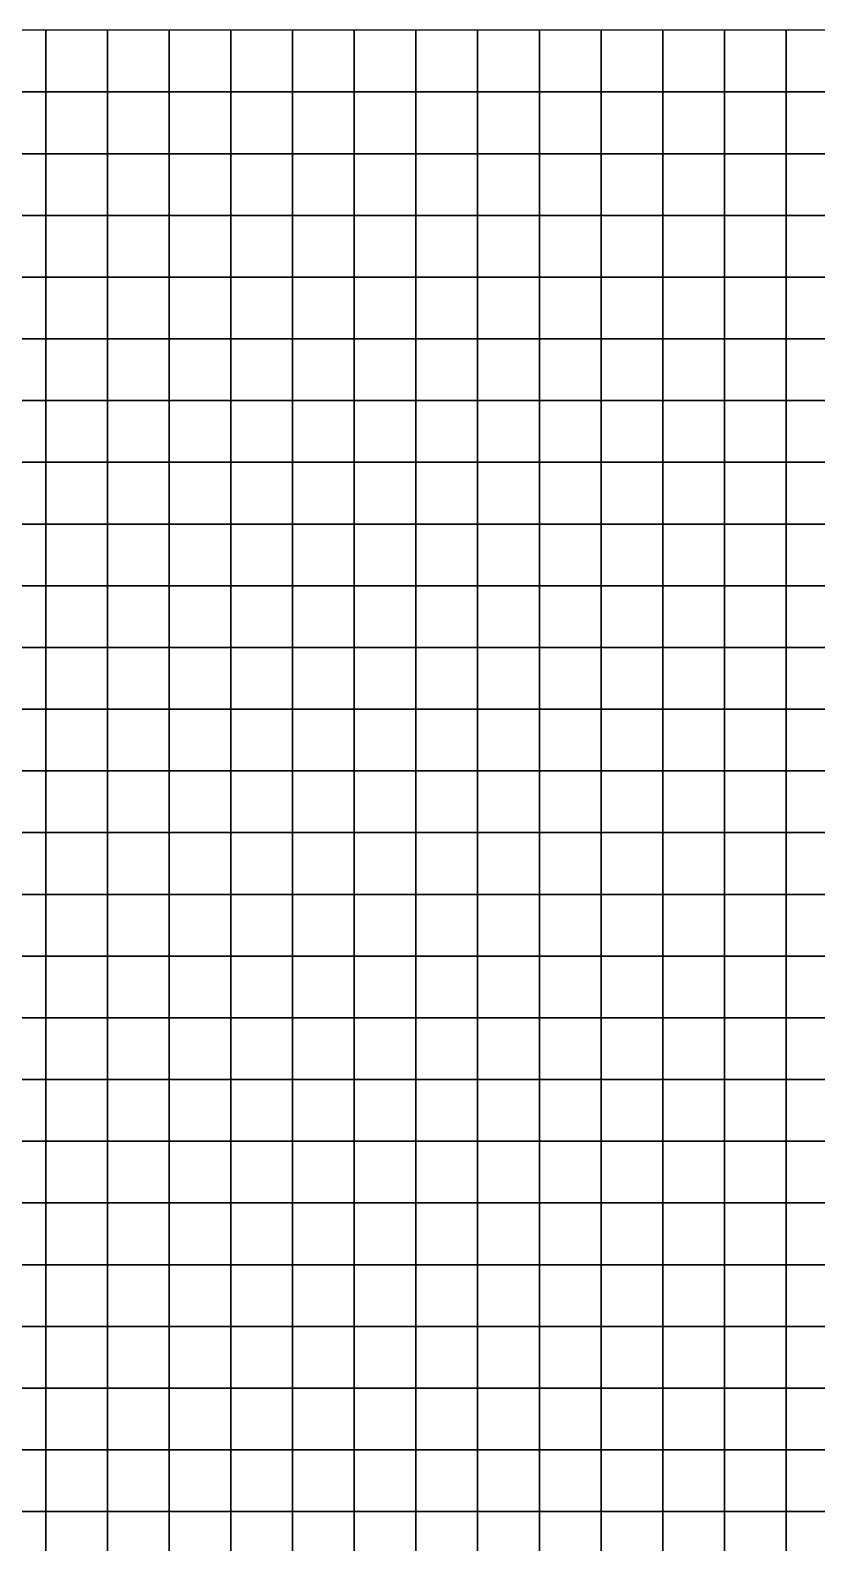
# Model space of a CAD drawing. Extents: x -32000 to 32000, y -32000 to 32000.
# Drawn here: x 8160 to 16317, y 16317 to 32000 of the extents above; entities that cross this region are included whole.
import ezdxf

# ---------------------------------------------------------------- set-up
doc = ezdxf.new("R2010")
doc.units = 0

msp = doc.modelspace()

# ---------------------------------------------------------------- linework, layer by layer
at = {"color": 1}
for points in [[(7680, 31359.9961, 2084.5854), (8320, 31359.9961, 2035.0063), (8320, 32000), (7680, 32000)], [(8320, 31359.9961, 2035.0063), (8960, 31359.9961, 2018.7263), (8960, 32000), (8320, 32000)], [(8960, 31359.9961, 2018.7263), (9600, 31359.9961, 2033.7074), (9600, 32000), (8960, 32000)], [(9600, 31359.9961, 2033.7074), (10239.9961, 31359.9961, 1922.4073), (10239.9961, 32000), (9600, 32000)], [(10239.9961, 31359.9961, 1922.4073), (10879.9961, 31359.9961, 1705.7726), (10879.9961, 32000), (10239.9961, 32000)], [(10879.9961, 31359.9961, 1705.7726), (11520, 31359.9961, 1601.196), (11520, 32000), (10879.9961, 32000)], [(11520, 31359.9961, 1601.196), (12160, 31359.9961, 1461.2488), (12160, 32000), (11520, 32000)], [(12160, 31359.9961, 1461.2488), (12800, 31359.9961, 1184.1062), (12800, 32000), (12160, 32000)], [(12800, 31359.9961, 1184.1062), (13440, 31359.9961, 839.4657), (13440, 32000), (12800, 32000)], [(13440, 31359.9961, 839.4657), (14079.9961, 31359.9961, 557.6823), (14079.9961, 32000), (13440, 32000)], [(14079.9961, 31359.9961, 557.6823), (14719.9961, 31359.9961, 326.9418), (14719.9961, 32000), (14079.9961, 32000)], [(14719.9961, 31359.9961, 326.9418), (15360, 31359.9961, 270.1652), (15360, 32000), (14719.9961, 32000)], [(15360, 31359.9961, 270.1652), (16000, 31359.9961, 329.2368), (16000, 32000), (15360, 32000)], [(16000, 31359.9961, 329.2368), (16640, 31359.9961, 428.1559), (16640, 32000), (16000, 32000)], [(7680, 30719.9961, 2304.1521), (8320, 30719.9961, 2117.0176), (8320, 31359.9961, 2035.0063), (7680, 31359.9961, 2084.5854)], [(8320, 30719.9961, 2117.0176), (8960, 30719.9961, 2075.7097), (8960, 31359.9961, 2018.7263), (8320, 31359.9961, 2035.0063)], [(8960, 30719.9961, 2075.7097), (9600, 30719.9961, 2022.0897), (9600, 31359.9961, 2033.7074), (8960, 31359.9961, 2018.7263)], [(9600, 30719.9961, 2022.0897), (10239.9961, 30719.9961, 1793.7365), (10239.9961, 31359.9961, 1922.4073), (9600, 31359.9961, 2033.7074)], [(10239.9961, 30719.9961, 1793.7365), (10879.9961, 30719.9961, 1522.1403), (10879.9961, 31359.9961, 1705.7726), (10239.9961, 31359.9961, 1922.4073)], [(10879.9961, 30719.9961, 1522.1403), (11520, 30719.9961, 1457.1858), (11520, 31359.9961, 1601.196), (10879.9961, 31359.9961, 1705.7726)], [(11520, 30719.9961, 1457.1858), (12160, 30719.9961, 1335.4803), (12160, 31359.9961, 1461.2488), (11520, 31359.9961, 1601.196)], [(12160, 30719.9961, 1335.4803), (12800, 30719.9961, 1065.1277), (12800, 31359.9961, 1184.1062), (12160, 31359.9961, 1461.2488)], [(12800, 30719.9961, 1065.1277), (13440, 30719.9961, 754.0084), (13440, 31359.9961, 839.4657), (12800, 31359.9961, 1184.1062)], [(13440, 30719.9961, 754.0084), (14079.9961, 30719.9961, 529.6935), (14079.9961, 31359.9961, 557.6823), (13440, 31359.9961, 839.4657)], [(14079.9961, 30719.9961, 529.6935), (14719.9961, 30719.9961, 343.9339), (14719.9961, 31359.9961, 326.9418), (14079.9961, 31359.9961, 557.6823)], [(14719.9961, 30719.9961, 343.9339), (15360, 30719.9961, 300.0233), (15360, 31359.9961, 270.1652), (14719.9961, 31359.9961, 326.9418)], [(15360, 30719.9961, 300.0233), (16000, 30719.9961, 295.33), (16000, 31359.9961, 329.2368), (15360, 31359.9961, 270.1652)], [(16000, 30719.9961, 295.33), (16640, 30719.9961, 327.359), (16640, 31359.9961, 428.1559), (16000, 31359.9961, 329.2368)], [(7680, 30079.9961, 2750.9739), (8320, 30079.9961, 2324.3003), (8320, 30719.9961, 2117.0176), (7680, 30719.9961, 2304.1521)], [(8320, 30079.9961, 2324.3003), (8960, 30079.9961, 2102.5398), (8960, 30719.9961, 2075.7097), (8320, 30719.9961, 2117.0176)], [(8960, 30079.9961, 2102.5398), (9600, 30079.9961, 1995.9211), (9600, 30719.9961, 2022.0897), (8960, 30719.9961, 2075.7097)], [(9600, 30079.9961, 1995.9211), (10239.9961, 30079.9961, 1707.6006), (10239.9961, 30719.9961, 1793.7365), (9600, 30719.9961, 2022.0897)], [(10239.9961, 30079.9961, 1707.6006), (10879.9961, 30079.9961, 1434.4288), (10879.9961, 30719.9961, 1522.1403), (10239.9961, 30719.9961, 1793.7365)], [(10879.9961, 30079.9961, 1434.4288), (11520, 30079.9961, 1341.0332), (11520, 30719.9961, 1457.1858), (10879.9961, 30719.9961, 1522.1403)], [(11520, 30079.9961, 1341.0332), (12160, 30079.9961, 1253.491), (12160, 30719.9961, 1335.4803), (11520, 30719.9961, 1457.1858)], [(12160, 30079.9961, 1253.491), (12800, 30079.9961, 1052.032), (12800, 30719.9961, 1065.1277), (12160, 30719.9961, 1335.4803)], [(12800, 30079.9961, 1052.032), (13440, 30079.9961, 756.1754), (13440, 30719.9961, 754.0084), (12800, 30719.9961, 1065.1277)], [(13440, 30079.9961, 756.1754), (14079.9961, 30079.9961, 523.3296), (14079.9961, 30719.9961, 529.6935), (13440, 30719.9961, 754.0084)], [(14079.9961, 30079.9961, 523.3296), (14719.9961, 30079.9961, 326.5997), (14719.9961, 30719.9961, 343.9339), (14079.9961, 30719.9961, 529.6935)], [(14719.9961, 30079.9961, 326.5997), (15360, 30079.9961, 299.8554), (15360, 30719.9961, 300.0233), (14719.9961, 30719.9961, 343.9339)], [(15360, 30079.9961, 299.8554), (16000, 30079.9961, 298.53), (16000, 30719.9961, 295.33), (15360, 30719.9961, 300.0233)], [(16000, 30079.9961, 298.53), (16640, 30079.9961, 299.8554), (16640, 30719.9961, 327.359), (16000, 30719.9961, 295.33)], [(7680, 29440, 3099.1711), (8320, 29440, 2573.3218), (8320, 30079.9961, 2324.3003), (7680, 30079.9961, 2750.9739)], [(8320, 29440, 2573.3218), (8960, 29440, 2232.5928), (8960, 30079.9961, 2102.5398), (8320, 30079.9961, 2324.3003)], [(8960, 29440, 2232.5928), (9600, 29440, 1961.2726), (9600, 30079.9961, 1995.9211), (8960, 30079.9961, 2102.5398)], [(9600, 29440, 1961.2726), (10239.9961, 29440, 1625.832), (10239.9961, 30079.9961, 1707.6006), (9600, 30079.9961, 1995.9211)], [(10239.9961, 29440, 1625.832), (10879.9961, 29440, 1411.8746), (10879.9961, 30079.9961, 1434.4288), (10239.9961, 30079.9961, 1707.6006)], [(10879.9961, 29440, 1411.8746), (11520, 29440, 1211.7579), (11520, 30079.9961, 1341.0332), (10879.9961, 30079.9961, 1434.4288)], [(11520, 29440, 1211.7579), (12160, 29440, 1059.8409), (12160, 30079.9961, 1253.491), (11520, 30079.9961, 1341.0332)], [(12160, 29440, 1059.8409), (12800, 29440, 1071.0393), (12800, 30079.9961, 1052.032), (12160, 30079.9961, 1253.491)], [(12800, 29440, 1071.0393), (13440, 29440, 865.1334), (13440, 30079.9961, 756.1754), (12800, 30079.9961, 1052.032)], [(13440, 29440, 865.1334), (14079.9961, 29440, 543.1761), (14079.9961, 30079.9961, 523.3296), (13440, 30079.9961, 756.1754)], [(14079.9961, 29440, 543.1761), (14719.9961, 29440, 320.2051), (14719.9961, 30079.9961, 326.5997), (14079.9961, 30079.9961, 523.3296)], [(14719.9961, 29440, 320.2051), (15360, 29440, 303.0555), (15360, 30079.9961, 299.8554), (14719.9961, 30079.9961, 326.5997)], [(15360, 29440, 303.0555), (16000, 29440, 301.73), (16000, 30079.9961, 298.53), (15360, 30079.9961, 299.8554)], [(16000, 29440, 301.73), (16640, 29440, 303.0555), (16640, 30079.9961, 299.8554), (16000, 30079.9961, 298.53)], [(7680, 28800, 3225.3362), (8320, 28800, 2652.0781), (8320, 29440, 2573.3218), (7680, 29440, 3099.1711)], [(8320, 28800, 2652.0781), (8960, 28800, 2237.6868), (8960, 29440, 2232.5928), (8320, 29440, 2573.3218)], [(8960, 28800, 2237.6868), (9600, 28800, 1797.7688), (9600, 29440, 1961.2726), (8960, 29440, 2232.5928)], [(9600, 28800, 1797.7688), (10239.9961, 28800, 1450.5199), (10239.9961, 29440, 1625.832), (9600, 29440, 1961.2726)], [(10239.9961, 28800, 1450.5199), (10879.9961, 28800, 1213.8093), (10879.9961, 29440, 1411.8746), (10239.9961, 29440, 1625.832)], [(10879.9961, 28800, 1213.8093), (11520, 28800, 933.538), (11520, 29440, 1211.7579), (10879.9961, 29440, 1411.8746)], [(11520, 28800, 933.538), (12160, 28800, 747.1569), (12160, 29440, 1059.8409), (11520, 29440, 1211.7579)], [(12160, 28800, 747.1569), (12800, 28800, 853.6316), (12800, 29440, 1071.0393), (12160, 29440, 1059.8409)], [(12800, 28800, 853.6316), (13440, 28800, 843.7482), (13440, 29440, 865.1334), (12800, 29440, 1071.0393)], [(13440, 28800, 843.7482), (14079.9961, 28800, 606.972), (14079.9961, 29440, 543.1761), (13440, 29440, 865.1334)], [(14079.9961, 28800, 606.972), (14719.9961, 28800, 373.3005), (14719.9961, 29440, 320.2051), (14079.9961, 29440, 543.1761)], [(14719.9961, 28800, 373.3005), (15360, 28800, 306.2555), (15360, 29440, 303.0555), (14719.9961, 29440, 320.2051)], [(15360, 28800, 306.2555), (16000, 28800, 304.93), (16000, 29440, 301.73), (15360, 29440, 303.0555)], [(16000, 28800, 304.93), (16640, 28800, 306.2555), (16640, 29440, 303.0555), (16000, 29440, 301.73)], [(7680, 28160, 3077.396), (8320, 28160, 2606.8398), (8320, 28800, 2652.0781), (7680, 28800, 3225.3362)], [(8320, 28160, 2606.8398), (8960, 28160, 2206.7314), (8960, 28800, 2237.6868), (8320, 28800, 2652.0781)], [(8960, 28160, 2206.7314), (9600, 28160, 1774.6115), (9600, 28800, 1797.7688), (8960, 28800, 2237.6868)], [(9600, 28160, 1774.6115), (10239.9961, 28160, 1369.302), (10239.9961, 28800, 1450.5199), (9600, 28800, 1797.7688)], [(10239.9961, 28160, 1369.302), (10879.9961, 28160, 972.6754), (10879.9961, 28800, 1213.8093), (10239.9961, 28800, 1450.5199)], [(10879.9961, 28160, 972.6754), (11520, 28160, 701.7975), (11520, 28800, 933.538), (10879.9961, 28800, 1213.8093)], [(11520, 28160, 701.7975), (12160, 28160, 582.5972), (12160, 28800, 747.1569), (11520, 28800, 933.538)], [(12160, 28160, 582.5972), (12800, 28160, 592.1514), (12800, 28800, 853.6316), (12160, 28800, 747.1569)], [(12800, 28160, 592.1514), (13440, 28160, 532.1527), (13440, 28800, 843.7482), (12800, 28800, 853.6316)], [(13440, 28160, 532.1527), (14079.9961, 28160, 464.4965), (14079.9961, 28800, 606.972), (13440, 28800, 843.7482)], [(14079.9961, 28160, 464.4965), (14719.9961, 28160, 362.6893), (14719.9961, 28800, 373.3005), (14079.9961, 28800, 606.972)], [(14719.9961, 28160, 362.6893), (15360, 28160, 309.4555), (15360, 28800, 306.2555), (14719.9961, 28800, 373.3005)], [(15360, 28160, 309.4555), (16000, 28160, 308.13), (16000, 28800, 304.93), (15360, 28800, 306.2555)], [(16000, 28160, 308.13), (16640, 28160, 309.4555), (16640, 28800, 306.2555), (16000, 28800, 304.93)], [(7680, 27520, 2907.9741), (8320, 27520, 2686.9526), (8320, 28160, 2606.8398), (7680, 28160, 3077.396)], [(8320, 27520, 2686.9526), (8960, 27520, 2470.2166), (8960, 28160, 2206.7314), (8320, 28160, 2606.8398)], [(8960, 27520, 2470.2166), (9600, 27520, 2143.5808), (9600, 28160, 1774.6115), (8960, 28160, 2206.7314)], [(9600, 27520, 2143.5808), (10239.9961, 27520, 1759.0474), (10239.9961, 28160, 1369.302), (9600, 28160, 1774.6115)], [(10239.9961, 27520, 1759.0474), (10879.9961, 27520, 1314.8199), (10879.9961, 28160, 972.6754), (10239.9961, 28160, 1369.302)], [(10879.9961, 27520, 1314.8199), (11520, 27520, 890.3776), (11520, 28160, 701.7975), (10879.9961, 28160, 972.6754)], [(11520, 27520, 890.3776), (12160, 27520, 641.7932), (12160, 28160, 582.5972), (11520, 28160, 701.7975)], [(12160, 27520, 641.7932), (12800, 27520, 547.473), (12800, 28160, 592.1514), (12160, 28160, 582.5972)], [(12800, 27520, 547.473), (13440, 27520, 396.4095), (13440, 28160, 532.1527), (12800, 28160, 592.1514)], [(13440, 27520, 396.4095), (14079.9961, 27520, 342.2603), (14079.9961, 28160, 464.4965), (13440, 28160, 532.1527)], [(14079.9961, 27520, 342.2603), (14719.9961, 27520, 313.981), (14719.9961, 28160, 362.6893), (14079.9961, 28160, 464.4965)], [(14719.9961, 27520, 313.981), (15360, 27520, 312.6555), (15360, 28160, 309.4555), (14719.9961, 28160, 362.6893)], [(15360, 27520, 312.6555), (16000, 27520, 311.33), (16000, 28160, 308.13), (15360, 28160, 309.4555)], [(16000, 27520, 311.33), (16640, 27520, 312.6555), (16640, 28160, 309.4555), (16000, 28160, 308.13)], [(7680, 26879.9961, 2815.321), (8320, 26879.9961, 2833.657), (8320, 27520, 2686.9526), (7680, 27520, 2907.9741)], [(8320, 26879.9961, 2833.657), (8960, 26879.9961, 2655.1108), (8960, 27520, 2470.2166), (8320, 27520, 2686.9526)], [(8960, 26879.9961, 2655.1108), (9600, 26879.9961, 2386.7729), (9600, 27520, 2143.5808), (8960, 27520, 2470.2166)], [(9600, 26879.9961, 2386.7729), (10239.9961, 26879.9961, 2083.3115), (10239.9961, 27520, 1759.0474), (9600, 27520, 2143.5808)], [(10239.9961, 26879.9961, 2083.3115), (10879.9961, 26879.9961, 1681.5872), (10879.9961, 27520, 1314.8199), (10239.9961, 27520, 1759.0474)], [(10879.9961, 26879.9961, 1681.5872), (11520, 26879.9961, 1185.8479), (11520, 27520, 890.3776), (10879.9961, 27520, 1314.8199)], [(11520, 26879.9961, 1185.8479), (12160, 26879.9961, 727.9435), (12160, 27520, 641.7932), (11520, 27520, 890.3776)], [(12160, 26879.9961, 727.9435), (12800, 26879.9961, 468.506), (12800, 27520, 547.473), (12160, 27520, 641.7932)], [(12800, 26879.9961, 468.506), (13440, 26879.9961, 328.5633), (13440, 27520, 396.4095), (12800, 27520, 547.473)], [(13440, 26879.9961, 328.5633), (14079.9961, 26879.9961, 318.5064), (14079.9961, 27520, 342.2603), (13440, 27520, 396.4095)], [(14079.9961, 26879.9961, 318.5064), (14719.9961, 26879.9961, 317.181), (14719.9961, 27520, 313.981), (14079.9961, 27520, 342.2603)], [(14719.9961, 26879.9961, 317.181), (15360, 26879.9961, 315.8555), (15360, 27520, 312.6555), (14719.9961, 27520, 313.981)], [(15360, 26879.9961, 315.8555), (16000, 26879.9961, 314.53), (16000, 27520, 311.33), (15360, 27520, 312.6555)], [(16000, 26879.9961, 314.53), (16640, 26879.9961, 315.8555), (16640, 27520, 312.6555), (16000, 27520, 311.33)], [(7680, 26239.9961, 2538.9395), (8320, 26239.9961, 2635.76), (8320, 26879.9961, 2833.657), (7680, 26879.9961, 2815.321)], [(8320, 26239.9961, 2635.76), (8960, 26239.9961, 2540.2842), (8960, 26879.9961, 2655.1108), (8320, 26879.9961, 2833.657)], [(8960, 26239.9961, 2540.2842), (9600, 26239.9961, 2308.7241), (9600, 26879.9961, 2386.7729), (8960, 26879.9961, 2655.1108)], [(9600, 26239.9961, 2308.7241), (10239.9961, 26239.9961, 2085.4121), (10239.9961, 26879.9961, 2083.3115), (9600, 26879.9961, 2386.7729)], [(10239.9961, 26239.9961, 2085.4121), (10879.9961, 26239.9961, 1560.4917), (10879.9961, 26879.9961, 1681.5872), (10239.9961, 26879.9961, 2083.3115)], [(10879.9961, 26239.9961, 1560.4917), (11520, 26239.9961, 930.2938), (11520, 26879.9961, 1185.8479), (10879.9961, 26879.9961, 1681.5872)], [(11520, 26239.9961, 930.2938), (12160, 26239.9961, 574.3564), (12160, 26879.9961, 727.9435), (11520, 26879.9961, 1185.8479)], [(12160, 26239.9961, 574.3564), (12800, 26239.9961, 386.9276), (12800, 26879.9961, 468.506), (12160, 26879.9961, 727.9435)], [(12800, 26239.9961, 386.9276), (13440, 26239.9961, 323.0319), (13440, 26879.9961, 328.5633), (12800, 26879.9961, 468.506)], [(13440, 26239.9961, 323.0319), (14079.9961, 26239.9961, 321.7065), (14079.9961, 26879.9961, 318.5064), (13440, 26879.9961, 328.5633)], [(14079.9961, 26239.9961, 321.7065), (14719.9961, 26239.9961, 320.381), (14719.9961, 26879.9961, 317.181), (14079.9961, 26879.9961, 318.5064)], [(14719.9961, 26239.9961, 320.381), (15360, 26239.9961, 319.0555), (15360, 26879.9961, 315.8555), (14719.9961, 26879.9961, 317.181)], [(15360, 26239.9961, 319.0555), (16000, 26239.9961, 317.73), (16000, 26879.9961, 314.53), (15360, 26879.9961, 315.8555)], [(16000, 26239.9961, 317.73), (16640, 26239.9961, 319.0555), (16640, 26879.9961, 315.8555), (16000, 26879.9961, 314.53)], [(7680, 25600, 2475.2314), (8320, 25600, 2515.7327), (8320, 26239.9961, 2635.76), (7680, 26239.9961, 2538.9395)], [(8320, 25600, 2515.7327), (8960, 25600, 2527.1802), (8960, 26239.9961, 2540.2842), (8320, 26239.9961, 2635.76)], [(8960, 25600, 2527.1802), (9600, 25600, 2309.4824), (9600, 26239.9961, 2308.7241), (8960, 26239.9961, 2540.2842)], [(9600, 25600, 2309.4824), (10239.9961, 25600, 2129.9124), (10239.9961, 26239.9961, 2085.4121), (9600, 26239.9961, 2308.7241)], [(10239.9961, 25600, 2129.9124), (10879.9961, 25600, 1620.3949), (10879.9961, 26239.9961, 1560.4917), (10239.9961, 26239.9961, 2085.4121)], [(10879.9961, 25600, 1620.3949), (11520, 25600, 935.7807), (11520, 26239.9961, 930.2938), (10879.9961, 26239.9961, 1560.4917)], [(11520, 25600, 935.7807), (12160, 25600, 640.4408), (12160, 26239.9961, 574.3564), (11520, 26239.9961, 930.2938)], [(12160, 25600, 640.4408), (12800, 25600, 513.4193), (12800, 26239.9961, 386.9276), (12160, 26239.9961, 574.3564)], [(12800, 25600, 513.4193), (13440, 25600, 445.0621), (13440, 26239.9961, 323.0319), (12800, 26239.9961, 386.9276)], [(13440, 25600, 445.0621), (14079.9961, 25600, 335.2393), (14079.9961, 26239.9961, 321.7065), (13440, 26239.9961, 323.0319)], [(14079.9961, 25600, 335.2393), (14719.9961, 25600, 323.581), (14719.9961, 26239.9961, 320.381), (14079.9961, 26239.9961, 321.7065)], [(14719.9961, 25600, 323.581), (15360, 25600, 322.2555), (15360, 26239.9961, 319.0555), (14719.9961, 26239.9961, 320.381)], [(15360, 25600, 322.2555), (16000, 25600, 320.9301), (16000, 26239.9961, 317.73), (15360, 26239.9961, 319.0555)], [(16000, 25600, 320.9301), (16640, 25600, 322.2555), (16640, 26239.9961, 319.0555), (16000, 26239.9961, 317.73)], [(7680, 24960, 2482.136), (8320, 24960, 2470.7061), (8320, 25600, 2515.7327), (7680, 25600, 2475.2314)], [(8320, 24960, 2470.7061), (8960, 24960, 2506.6929), (8960, 25600, 2527.1802), (8320, 25600, 2515.7327)], [(8960, 24960, 2506.6929), (9600, 24960, 2410.146), (9600, 25600, 2309.4824), (8960, 25600, 2527.1802)], [(9600, 24960, 2410.146), (10239.9961, 24960, 2160.5469), (10239.9961, 25600, 2129.9124), (9600, 25600, 2309.4824)], [(10239.9961, 24960, 2160.5469), (10879.9961, 24960, 1945.027), (10879.9961, 25600, 1620.3949), (10239.9961, 25600, 2129.9124)], [(10879.9961, 24960, 1945.027), (11520, 24960, 1603.4801), (11520, 25600, 935.7807), (10879.9961, 25600, 1620.3949)], [(11520, 24960, 1603.4801), (12160, 24960, 1092.1179), (12160, 25600, 640.4408), (11520, 25600, 935.7807)], [(12160, 24960, 1092.1179), (12800, 24960, 714.081), (12800, 25600, 513.4193), (12160, 25600, 640.4408)], [(12800, 24960, 714.081), (13440, 24960, 538.0114), (13440, 25600, 445.0621), (12800, 25600, 513.4193)], [(13440, 24960, 538.0114), (14079.9961, 24960, 339.9864), (14079.9961, 25600, 335.2393), (13440, 25600, 445.0621)], [(14079.9961, 24960, 339.9864), (14719.9961, 24960, 326.781), (14719.9961, 25600, 323.581), (14079.9961, 25600, 335.2393)], [(14719.9961, 24960, 326.781), (15360, 24960, 325.4555), (15360, 25600, 322.2555), (14719.9961, 25600, 323.581)], [(15360, 24960, 325.4555), (16000, 24960, 324.1301), (16000, 25600, 320.9301), (15360, 25600, 322.2555)], [(16000, 24960, 324.1301), (16640, 24960, 325.4555), (16640, 25600, 322.2555), (16000, 25600, 320.9301)], [(7680, 24320, 2494.7361), (8320, 24320, 2452.8525), (8320, 24960, 2470.7061), (7680, 24960, 2482.136)], [(8320, 24320, 2452.8525), (8960, 24320, 2450.9446), (8960, 24960, 2506.6929), (8320, 24960, 2470.7061)], [(8960, 24320, 2450.9446), (9600, 24320, 2495.8833), (9600, 24960, 2410.146), (8960, 24960, 2506.6929)], [(9600, 24320, 2495.8833), (10239.9961, 24320, 2333.1257), (10239.9961, 24960, 2160.5469), (9600, 24960, 2410.146)], [(10239.9961, 24320, 2333.1257), (10879.9961, 24320, 2216.7334), (10879.9961, 24960, 1945.027), (10239.9961, 24960, 2160.5469)], [(10879.9961, 24320, 2216.7334), (11520, 24320, 2063.5981), (11520, 24960, 1603.4801), (10879.9961, 24960, 1945.027)], [(11520, 24320, 2063.5981), (12160, 24320, 1565.994), (12160, 24960, 1092.1179), (11520, 24960, 1603.4801)], [(12160, 24320, 1565.994), (12800, 24320, 1086.0214), (12800, 24960, 714.081), (12160, 24960, 1092.1179)], [(12800, 24320, 1086.0214), (13440, 24320, 722.483), (13440, 24960, 538.0114), (12800, 24960, 714.081)], [(13440, 24320, 722.483), (14079.9961, 24320, 396.824), (14079.9961, 24960, 339.9864), (13440, 24960, 538.0114)], [(14079.9961, 24320, 396.824), (14719.9961, 24320, 329.981), (14719.9961, 24960, 326.781), (14079.9961, 24960, 339.9864)], [(14719.9961, 24320, 329.981), (15360, 24320, 328.6555), (15360, 24960, 325.4555), (14719.9961, 24960, 326.781)], [(15360, 24320, 328.6555), (16000, 24320, 327.3301), (16000, 24960, 324.1301), (15360, 24960, 325.4555)], [(16000, 24320, 327.3301), (16640, 24320, 328.6555), (16640, 24960, 325.4555), (16000, 24960, 324.1301)], [(7680, 23680, 2452.8525), (8320, 23680, 2449.6526), (8320, 24320, 2452.8525), (7680, 24320, 2494.7361)], [(8320, 23680, 2449.6526), (8960, 23680, 2457.9558), (8960, 24320, 2450.9446), (8320, 24320, 2452.8525)], [(8960, 23680, 2457.9558), (9600, 23680, 2539.0339), (9600, 24320, 2495.8833), (8960, 24320, 2450.9446)], [(9600, 23680, 2539.0339), (10239.9961, 23680, 2459.5964), (10239.9961, 24320, 2333.1257), (9600, 24320, 2495.8833)], [(10239.9961, 23680, 2459.5964), (10879.9961, 23680, 2272.5867), (10879.9961, 24320, 2216.7334), (10239.9961, 24320, 2333.1257)], [(10879.9961, 23680, 2272.5867), (11520, 23680, 2170.9292), (11520, 24320, 2063.5981), (10879.9961, 24320, 2216.7334)], [(11520, 23680, 2170.9292), (12160, 23680, 1971.5454), (12160, 24320, 1565.994), (11520, 24320, 2063.5981)], [(12160, 23680, 1971.5454), (12800, 23680, 1670.1025), (12800, 24320, 1086.0214), (12160, 24320, 1565.994)], [(12800, 23680, 1670.1025), (13440, 23680, 1164.3422), (13440, 24320, 722.483), (12800, 24320, 1086.0214)], [(13440, 23680, 1164.3422), (14079.9961, 23680, 650.7728), (14079.9961, 24320, 396.824), (13440, 24320, 722.483)], [(14079.9961, 23680, 650.7728), (14719.9961, 23680, 358.9767), (14719.9961, 24320, 329.981), (14079.9961, 24320, 396.824)], [(14719.9961, 23680, 358.9767), (15360, 23680, 331.8556), (15360, 24320, 328.6555), (14719.9961, 24320, 329.981)], [(15360, 23680, 331.8556), (16000, 23680, 330.5301), (16000, 24320, 327.3301), (15360, 24320, 328.6555)], [(16000, 23680, 330.5301), (16640, 23680, 331.8556), (16640, 24320, 328.6555), (16000, 24320, 327.3301)], [(7680, 23039.9961, 2454.1777), (8320, 23039.9961, 2512.6265), (8320, 23680, 2449.6526), (7680, 23680, 2452.8525)], [(8320, 23039.9961, 2512.6265), (8960, 23039.9961, 2445.1272), (8960, 23680, 2457.9558), (8320, 23680, 2449.6526)], [(8960, 23039.9961, 2445.1272), (9600, 23039.9961, 2367.4573), (9600, 23680, 2539.0339), (8960, 23680, 2457.9558)], [(9600, 23039.9961, 2367.4573), (10239.9961, 23039.9961, 2398.9939), (10239.9961, 23680, 2459.5964), (9600, 23680, 2539.0339)], [(10239.9961, 23039.9961, 2398.9939), (10879.9961, 23039.9961, 2326.2429), (10879.9961, 23680, 2272.5867), (10239.9961, 23680, 2459.5964)], [(10879.9961, 23039.9961, 2326.2429), (11520, 23039.9961, 2230.7813), (11520, 23680, 2170.9292), (10879.9961, 23680, 2272.5867)], [(11520, 23039.9961, 2230.7813), (12160, 23039.9961, 2215.8064), (12160, 23680, 1971.5454), (11520, 23680, 2170.9292)], [(12160, 23039.9961, 2215.8064), (12800, 23039.9961, 2146.4382), (12800, 23680, 1670.1025), (12160, 23680, 1971.5454)], [(12800, 23039.9961, 2146.4382), (13440, 23039.9961, 1682.7168), (13440, 23680, 1164.3422), (12800, 23680, 1670.1025)], [(13440, 23039.9961, 1682.7168), (14079.9961, 23039.9961, 1037.2905), (14079.9961, 23680, 650.7728), (13440, 23680, 1164.3422)], [(14079.9961, 23039.9961, 1037.2905), (14719.9961, 23039.9961, 556.6721), (14719.9961, 23680, 358.9767), (14079.9961, 23680, 650.7728)], [(14719.9961, 23039.9961, 556.6721), (15360, 23039.9961, 365.4645), (15360, 23680, 331.8556), (14719.9961, 23680, 358.9767)], [(15360, 23039.9961, 365.4645), (16000, 23039.9961, 350.0923), (16000, 23680, 330.5301), (15360, 23680, 331.8556)], [(16000, 23039.9961, 350.0923), (16640, 23039.9961, 335.0556), (16640, 23680, 331.8556), (16000, 23680, 330.5301)], [(7680, 22399.9961, 2473.8599), (8320, 22399.9961, 2525.7734), (8320, 23039.9961, 2512.6265), (7680, 23039.9961, 2454.1777)], [(8320, 22399.9961, 2525.7734), (8960, 22399.9961, 2411.5452), (8960, 23039.9961, 2445.1272), (8320, 23039.9961, 2512.6265)], [(8960, 22399.9961, 2411.5452), (9600, 22399.9961, 2333.9685), (9600, 23039.9961, 2367.4573), (8960, 23039.9961, 2445.1272)], [(9600, 22399.9961, 2333.9685), (10239.9961, 22399.9961, 2330.7686), (10239.9961, 23039.9961, 2398.9939), (9600, 23039.9961, 2367.4573)], [(10239.9961, 22399.9961, 2330.7686), (10879.9961, 22399.9961, 2342.3037), (10879.9961, 23039.9961, 2326.2429), (10239.9961, 23039.9961, 2398.9939)], [(10879.9961, 22399.9961, 2342.3037), (11520, 22399.9961, 2332.4858), (11520, 23039.9961, 2230.7813), (10879.9961, 23039.9961, 2326.2429)], [(11520, 22399.9961, 2332.4858), (12160, 22399.9961, 2310.1692), (12160, 23039.9961, 2215.8064), (11520, 23039.9961, 2230.7813)], [(12160, 22399.9961, 2310.1692), (12800, 22399.9961, 2344.3582), (12800, 23039.9961, 2146.4382), (12160, 23039.9961, 2215.8064)], [(12800, 22399.9961, 2344.3582), (13440, 22399.9961, 2087.4604), (13440, 23039.9961, 1682.7168), (12800, 23039.9961, 2146.4382)], [(13440, 22399.9961, 2087.4604), (14079.9961, 22399.9961, 1376.9166), (14079.9961, 23039.9961, 1037.2905), (13440, 23039.9961, 1682.7168)], [(14079.9961, 22399.9961, 1376.9166), (14719.9961, 22399.9961, 720.6467), (14719.9961, 23039.9961, 556.6721), (14079.9961, 23039.9961, 1037.2905)], [(14719.9961, 22399.9961, 720.6467), (15360, 22399.9961, 452.6435), (15360, 23039.9961, 365.4645), (14719.9961, 23039.9961, 556.6721)], [(15360, 22399.9961, 452.6435), (16000, 22399.9961, 522.6373), (16000, 23039.9961, 350.0923), (15360, 23039.9961, 365.4645)], [(16000, 22399.9961, 522.6373), (16640, 22399.9961, 577.9843), (16640, 23039.9961, 335.0556), (16000, 23039.9961, 350.0923)], [(7680, 21760, 2469.125), (8320, 21760, 2464.6362), (8320, 22399.9961, 2525.7734), (7680, 22399.9961, 2473.8599)], [(8320, 21760, 2464.6362), (8960, 21760, 2394.2883), (8960, 22399.9961, 2411.5452), (8320, 22399.9961, 2525.7734)], [(8960, 21760, 2394.2883), (9600, 21760, 2335.2939), (9600, 22399.9961, 2333.9685), (8960, 22399.9961, 2411.5452)], [(9600, 21760, 2335.2939), (10239.9961, 21760, 2333.9685), (10239.9961, 22399.9961, 2330.7686), (9600, 22399.9961, 2333.9685)], [(10239.9961, 21760, 2333.9685), (10879.9961, 21760, 2340.6748), (10879.9961, 22399.9961, 2342.3037), (10239.9961, 22399.9961, 2330.7686)], [(10879.9961, 21760, 2340.6748), (11520, 21760, 2440.1096), (11520, 22399.9961, 2332.4858), (10879.9961, 22399.9961, 2342.3037)], [(11520, 21760, 2440.1096), (12160, 21760, 2409.0813), (12160, 22399.9961, 2310.1692), (11520, 22399.9961, 2332.4858)], [(12160, 21760, 2409.0813), (12800, 21760, 2435.2539), (12800, 22399.9961, 2344.3582), (12160, 22399.9961, 2310.1692)], [(12800, 21760, 2435.2539), (13440, 21760, 2279.3552), (13440, 22399.9961, 2087.4604), (12800, 22399.9961, 2344.3582)], [(13440, 21760, 2279.3552), (14079.9961, 21760, 1588.6877), (14079.9961, 22399.9961, 1376.9166), (13440, 22399.9961, 2087.4604)], [(14079.9961, 21760, 1588.6877), (14719.9961, 21760, 904.2762), (14719.9961, 22399.9961, 720.6467), (14079.9961, 22399.9961, 1376.9166)], [(14719.9961, 21760, 904.2762), (15360, 21760, 522.837), (15360, 22399.9961, 452.6435), (14719.9961, 22399.9961, 720.6467)], [(15360, 21760, 522.837), (16000, 21760, 713.2118), (16000, 22399.9961, 522.6373), (15360, 22399.9961, 452.6435)], [(16000, 21760, 713.2118), (16640, 21760, 963.5278), (16640, 22399.9961, 577.9843), (16000, 22399.9961, 522.6373)], [(7680, 21120, 2493.644), (8320, 21120, 2439.3103), (8320, 21760, 2464.6362), (7680, 21760, 2469.125)], [(8320, 21120, 2439.3103), (8960, 21120, 2357.6067), (8960, 21760, 2394.2883), (8320, 21760, 2464.6362)], [(8960, 21120, 2357.6067), (9600, 21120, 2338.4939), (9600, 21760, 2335.2939), (8960, 21760, 2394.2883)], [(9600, 21120, 2338.4939), (10239.9961, 21120, 2337.1682), (10239.9961, 21760, 2333.9685), (9600, 21760, 2335.2939)], [(10239.9961, 21120, 2337.1682), (10879.9961, 21120, 2338.4939), (10879.9961, 21760, 2340.6748), (10239.9961, 21760, 2333.9685)], [(10879.9961, 21120, 2338.4939), (11520, 21120, 2424.6321), (11520, 21760, 2440.1096), (10879.9961, 21760, 2340.6748)], [(11520, 21120, 2424.6321), (12160, 21120, 2570.8386), (12160, 21760, 2409.0813), (11520, 21760, 2440.1096)], [(12160, 21120, 2570.8386), (12800, 21120, 2626.3201), (12800, 21760, 2435.2539), (12160, 21760, 2409.0813)], [(12800, 21120, 2626.3201), (13440, 21120, 2438.1611), (13440, 21760, 2279.3552), (12800, 21760, 2435.2539)], [(13440, 21120, 2438.1611), (14079.9961, 21120, 1987.1338), (14079.9961, 21760, 1588.6877), (13440, 21760, 2279.3552)], [(14079.9961, 21120, 1987.1338), (14719.9961, 21120, 1393.3595), (14719.9961, 21760, 904.2762), (14079.9961, 21760, 1588.6877)], [(14719.9961, 21120, 1393.3595), (15360, 21120, 1025.7521), (15360, 21760, 522.837), (14719.9961, 21760, 904.2762)], [(15360, 21120, 1025.7521), (16000, 21120, 1247.4584), (16000, 21760, 713.2118), (15360, 21760, 522.837)], [(16000, 21120, 1247.4584), (16640, 21120, 1390.0309), (16640, 21760, 963.5278), (16000, 21760, 713.2118)], [(7680, 20480, 2671.4507), (8320, 20480, 2482.5618), (8320, 21120, 2439.3103), (7680, 21120, 2493.644)], [(8320, 20480, 2482.5618), (8960, 20480, 2343.0193), (8960, 21120, 2357.6067), (8320, 21120, 2439.3103)], [(8960, 20480, 2343.0193), (9600, 20480, 2341.6938), (9600, 21120, 2338.4939), (8960, 21120, 2357.6067)], [(9600, 20480, 2341.6938), (10239.9961, 20480, 2340.3682), (10239.9961, 21120, 2337.1682), (9600, 21120, 2338.4939)], [(10239.9961, 20480, 2340.3682), (10879.9961, 20480, 2341.6938), (10879.9961, 21120, 2338.4939), (10239.9961, 21120, 2337.1682)], [(10879.9961, 20480, 2341.6938), (11520, 20480, 2360.0476), (11520, 21120, 2424.6321), (10879.9961, 21120, 2338.4939)], [(11520, 20480, 2360.0476), (12160, 20480, 2588.981), (12160, 21120, 2570.8386), (11520, 21120, 2424.6321)], [(12160, 20480, 2588.981), (12800, 20480, 2767.481), (12800, 21120, 2626.3201), (12160, 21120, 2570.8386)], [(12800, 20480, 2767.481), (13440, 20480, 2794.7161), (13440, 21120, 2438.1611), (12800, 21120, 2626.3201)], [(13440, 20480, 2794.7161), (14079.9961, 20480, 2671.8264), (14079.9961, 21120, 1987.1338), (13440, 21120, 2438.1611)], [(14079.9961, 20480, 2671.8264), (14719.9961, 20480, 2179.2354), (14719.9961, 21120, 1393.3595), (14079.9961, 21120, 1987.1338)], [(14719.9961, 20480, 2179.2354), (15360, 20480, 1845.3959), (15360, 21120, 1025.7521), (14719.9961, 21120, 1393.3595)], [(15360, 20480, 1845.3959), (16000, 20480, 2089.9578), (16000, 21120, 1247.4584), (15360, 21120, 1025.7521)], [(16000, 20480, 2089.9578), (16640, 20480, 1996.2969), (16640, 21120, 1390.0309), (16000, 21120, 1247.4584)], [(7680, 19840, 2931.2178), (8320, 19840, 2686.2004), (8320, 20480, 2482.5618), (7680, 20480, 2671.4507)], [(8320, 19840, 2686.2004), (8960, 19840, 2381.6462), (8960, 20480, 2343.0193), (8320, 20480, 2482.5618)], [(8960, 19840, 2381.6462), (9600, 19840, 2344.8938), (9600, 20480, 2341.6938), (8960, 20480, 2343.0193)], [(9600, 19840, 2344.8938), (10239.9961, 19840, 2343.5681), (10239.9961, 20480, 2340.3682), (9600, 20480, 2341.6938)], [(10239.9961, 19840, 2343.5681), (10879.9961, 19840, 2344.8938), (10879.9961, 20480, 2341.6938), (10239.9961, 20480, 2340.3682)], [(10879.9961, 19840, 2344.8938), (11520, 19840, 2346.2192), (11520, 20480, 2360.0476), (10879.9961, 20480, 2341.6938)], [(11520, 19840, 2346.2192), (12160, 19840, 2483.6931), (12160, 20480, 2588.981), (11520, 20480, 2360.0476)], [(12160, 19840, 2483.6931), (12800, 19840, 2771.2388), (12800, 20480, 2767.481), (12160, 20480, 2588.981)], [(12800, 19840, 2771.2388), (13440, 19840, 2927.0024), (13440, 20480, 2794.7161), (12800, 20480, 2767.481)], [(13440, 19840, 2927.0024), (14079.9961, 19840, 2988.4043), (14079.9961, 20480, 2671.8264), (13440, 20480, 2794.7161)], [(14079.9961, 19840, 2988.4043), (14719.9961, 19840, 2830.4695), (14719.9961, 20480, 2179.2354), (14079.9961, 20480, 2671.8264)], [(14719.9961, 19840, 2830.4695), (15360, 19840, 2642.1414), (15360, 20480, 1845.3959), (14719.9961, 20480, 2179.2354)], [(15360, 19840, 2642.1414), (16000, 19840, 2881.4919), (16000, 20480, 2089.9578), (15360, 20480, 1845.3959)], [(16000, 19840, 2881.4919), (16640, 19840, 2792.3953), (16640, 20480, 1996.2969), (16000, 20480, 2089.9578)], [(7680, 19199.9961, 3091.3105), (8320, 19199.9961, 2926.9548), (8320, 19840, 2686.2004), (7680, 19840, 2931.2178)], [(8320, 19199.9961, 2926.9548), (8960, 19199.9961, 2644.7705), (8960, 19840, 2381.6462), (8320, 19840, 2686.2004)], [(8960, 19199.9961, 2644.7705), (9600, 19199.9961, 2458.9402), (9600, 19840, 2344.8938), (8960, 19840, 2381.6462)], [(9600, 19199.9961, 2458.9402), (10239.9961, 19199.9961, 2346.7681), (10239.9961, 19840, 2343.5681), (9600, 19840, 2344.8938)], [(10239.9961, 19199.9961, 2346.7681), (10879.9961, 19199.9961, 2348.0935), (10879.9961, 19840, 2344.8938), (10239.9961, 19840, 2343.5681)], [(10879.9961, 19199.9961, 2348.0935), (11520, 19199.9961, 2349.4192), (11520, 19840, 2346.2192), (10879.9961, 19840, 2344.8938)], [(11520, 19199.9961, 2349.4192), (12160, 19199.9961, 2437.4573), (12160, 19840, 2483.6931), (11520, 19840, 2346.2192)], [(12160, 19199.9961, 2437.4573), (12800, 19199.9961, 2708.8311), (12800, 19840, 2771.2388), (12160, 19840, 2483.6931)], [(12800, 19199.9961, 2708.8311), (13440, 19199.9961, 2825.489), (13440, 19840, 2927.0024), (12800, 19840, 2771.2388)], [(13440, 19199.9961, 2825.489), (14079.9961, 19199.9961, 2854.3469), (14079.9961, 19840, 2988.4043), (13440, 19840, 2927.0024)], [(14079.9961, 19199.9961, 2854.3469), (14719.9961, 19199.9961, 2934.4624), (14719.9961, 19840, 2830.4695), (14079.9961, 19840, 2988.4043)], [(14719.9961, 19199.9961, 2934.4624), (15360, 19199.9961, 3084.4739), (15360, 19840, 2642.1414), (14719.9961, 19840, 2830.4695)], [(15360, 19199.9961, 3084.4739), (16000, 19199.9961, 3396.2979), (16000, 19840, 2881.4919), (15360, 19840, 2642.1414)], [(16000, 19199.9961, 3396.2979), (16640, 19199.9961, 3423.4463), (16640, 19840, 2792.3953), (16000, 19840, 2881.4919)], [(7680, 18559.9961, 3150.0972), (8320, 18559.9961, 3163.5671), (8320, 19199.9961, 2926.9548), (7680, 19199.9961, 3091.3105)], [(8320, 18559.9961, 3163.5671), (8960, 18559.9961, 3122.967), (8960, 19199.9961, 2644.7705), (8320, 19199.9961, 2926.9548)], [(8960, 18559.9961, 3122.967), (9600, 18559.9961, 2966.5715), (9600, 19199.9961, 2458.9402), (8960, 19199.9961, 2644.7705)], [(9600, 18559.9961, 2966.5715), (10239.9961, 18559.9961, 2647.1797), (10239.9961, 19199.9961, 2346.7681), (9600, 19199.9961, 2458.9402)], [(10239.9961, 18559.9961, 2647.1797), (10879.9961, 18559.9961, 2369.291), (10879.9961, 19199.9961, 2348.0935), (10239.9961, 19199.9961, 2346.7681)], [(10879.9961, 18559.9961, 2369.291), (11520, 18559.9961, 2352.6191), (11520, 19199.9961, 2349.4192), (10879.9961, 19199.9961, 2348.0935)], [(11520, 18559.9961, 2352.6191), (12160, 18559.9961, 2353.9446), (12160, 19199.9961, 2437.4573), (11520, 19199.9961, 2349.4192)], [(12160, 18559.9961, 2353.9446), (12800, 18559.9961, 2504.1892), (12800, 19199.9961, 2708.8311), (12160, 19199.9961, 2437.4573)], [(12800, 18559.9961, 2504.1892), (13440, 18559.9961, 2676.0991), (13440, 19199.9961, 2825.489), (12800, 19199.9961, 2708.8311)], [(13440, 18559.9961, 2676.0991), (14079.9961, 18559.9961, 2726.3323), (14079.9961, 19199.9961, 2854.3469), (13440, 19199.9961, 2825.489)], [(14079.9961, 18559.9961, 2726.3323), (14719.9961, 18559.9961, 2852.3389), (14719.9961, 19199.9961, 2934.4624), (14079.9961, 19199.9961, 2854.3469)], [(14719.9961, 18559.9961, 2852.3389), (15360, 18559.9961, 2994.9011), (15360, 19199.9961, 3084.4739), (14719.9961, 19199.9961, 2934.4624)], [(15360, 18559.9961, 2994.9011), (16000, 18559.9961, 3130.6768), (16000, 19199.9961, 3396.2979), (15360, 19199.9961, 3084.4739)], [(16000, 18559.9961, 3130.6768), (16640, 18559.9961, 3126.3203), (16640, 19199.9961, 3423.4463), (16000, 19199.9961, 3396.2979)], [(7680, 17920, 3234.9399), (8320, 17920, 3251.2222), (8320, 18559.9961, 3163.5671), (7680, 18559.9961, 3150.0972)], [(8320, 17920, 3251.2222), (8960, 17920, 3371.9814), (8960, 18559.9961, 3122.967), (8320, 18559.9961, 3163.5671)], [(8960, 17920, 3371.9814), (9600, 17920, 3400.4158), (9600, 18559.9961, 2966.5715), (8960, 18559.9961, 3122.967)], [(9600, 17920, 3400.4158), (10239.9961, 17920, 3093.2678), (10239.9961, 18559.9961, 2647.1797), (9600, 18559.9961, 2966.5715)], [(10239.9961, 17920, 3093.2678), (10879.9961, 17920, 2601.9192), (10879.9961, 18559.9961, 2369.291), (10239.9961, 18559.9961, 2647.1797)], [(10879.9961, 17920, 2601.9192), (11520, 17920, 2356.3271), (11520, 18559.9961, 2352.6191), (10879.9961, 18559.9961, 2369.291)], [(11520, 17920, 2356.3271), (12160, 17920, 2357.1445), (12160, 18559.9961, 2353.9446), (11520, 18559.9961, 2352.6191)], [(12160, 17920, 2357.1445), (12800, 17920, 2358.47), (12800, 18559.9961, 2504.1892), (12160, 18559.9961, 2353.9446)], [(12800, 17920, 2358.47), (13440, 17920, 2446.1865), (13440, 18559.9961, 2676.0991), (12800, 18559.9961, 2504.1892)], [(13440, 17920, 2446.1865), (14079.9961, 17920, 2543.0989), (14079.9961, 18559.9961, 2726.3323), (13440, 18559.9961, 2676.0991)], [(14079.9961, 17920, 2543.0989), (14719.9961, 17920, 2685.1772), (14719.9961, 18559.9961, 2852.3389), (14079.9961, 18559.9961, 2726.3323)], [(14719.9961, 17920, 2685.1772), (15360, 17920, 2692.9204), (15360, 18559.9961, 2994.9011), (14719.9961, 18559.9961, 2852.3389)], [(15360, 17920, 2692.9204), (16000, 17920, 2569.3931), (16000, 18559.9961, 3130.6768), (15360, 18559.9961, 2994.9011)], [(16000, 17920, 2569.3931), (16640, 17920, 2543.282), (16640, 18559.9961, 3126.3203), (16000, 18559.9961, 3130.6768)], [(7680, 17280, 3437.7117), (8320, 17280, 3348.1624), (8320, 17920, 3251.2222), (7680, 17920, 3234.9399)], [(8320, 17280, 3348.1624), (8960, 17280, 3374.3293), (8960, 17920, 3371.9814), (8320, 17920, 3251.2222)], [(8960, 17280, 3374.3293), (9600, 17280, 3429.3296), (9600, 17920, 3400.4158), (8960, 17920, 3371.9814)], [(9600, 17280, 3429.3296), (10239.9961, 17280, 3392.8005), (10239.9961, 17920, 3093.2678), (9600, 17920, 3400.4158)], [(10239.9961, 17280, 3392.8005), (10879.9961, 17280, 2963.3201), (10879.9961, 17920, 2601.9192), (10239.9961, 17920, 3093.2678)], [(10879.9961, 17280, 2963.3201), (11520, 17280, 2498.9595), (11520, 17920, 2356.3271), (10879.9961, 17920, 2601.9192)], [(11520, 17280, 2498.9595), (12160, 17280, 2360.3445), (12160, 17920, 2357.1445), (11520, 17920, 2356.3271)], [(12160, 17280, 2360.3445), (12800, 17280, 2361.6699), (12800, 17920, 2358.47), (12160, 17920, 2357.1445)], [(12800, 17280, 2361.6699), (13440, 17280, 2362.9954), (13440, 17920, 2446.1865), (12800, 17920, 2358.47)], [(13440, 17280, 2362.9954), (14079.9961, 17280, 2369.9658), (14079.9961, 17920, 2543.0989), (13440, 17920, 2446.1865)], [(14079.9961, 17280, 2369.9658), (14719.9961, 17280, 2419.8081), (14719.9961, 17920, 2685.1772), (14079.9961, 17920, 2543.0989)], [(14719.9961, 17280, 2419.8081), (15360, 17280, 2419.3127), (15360, 17920, 2692.9204), (14719.9961, 17920, 2685.1772)], [(15360, 17280, 2419.3127), (16000, 17280, 2378.446), (16000, 17920, 2569.3931), (15360, 17920, 2692.9204)], [(16000, 17280, 2378.446), (16640, 17280, 2381.646), (16640, 17920, 2543.282), (16000, 17920, 2569.3931)], [(7680, 16640, 3592.6365), (8320, 16640, 3401.2859), (8320, 17280, 3348.1624), (7680, 17280, 3437.7117)], [(8320, 16640, 3401.2859), (8960, 16640, 3305.9028), (8960, 17280, 3374.3293), (8320, 17280, 3348.1624)], [(8960, 16640, 3305.9028), (9600, 16640, 3306.0391), (9600, 17280, 3429.3296), (8960, 17280, 3374.3293)], [(9600, 16640, 3306.0391), (10239.9961, 16640, 3425.147), (10239.9961, 17280, 3392.8005), (9600, 17280, 3429.3296)], [(10239.9961, 16640, 3425.147), (10879.9961, 16640, 3186.5723), (10879.9961, 17280, 2963.3201), (10239.9961, 17280, 3392.8005)], [(10879.9961, 16640, 3186.5723), (11520, 16640, 2664.1694), (11520, 17280, 2498.9595), (10879.9961, 17280, 2963.3201)], [(11520, 16640, 2664.1694), (12160, 16640, 2395.7163), (12160, 17280, 2360.3445), (11520, 17280, 2498.9595)], [(12160, 16640, 2395.7163), (12800, 16640, 2375.4512), (12800, 17280, 2361.6699), (12160, 17280, 2360.3445)], [(12800, 16640, 2375.4512), (13440, 16640, 2366.1953), (13440, 17280, 2362.9954), (12800, 17280, 2361.6699)], [(13440, 16640, 2366.1953), (14079.9961, 16640, 2367.5208), (14079.9961, 17280, 2369.9658), (13440, 17280, 2362.9954)], [(14079.9961, 16640, 2367.5208), (14719.9961, 16640, 2370.7207), (14719.9961, 17280, 2419.8081), (14079.9961, 17280, 2369.9658)], [(14719.9961, 16640, 2370.7207), (15360, 16640, 2373.9207), (15360, 17280, 2419.3127), (14719.9961, 17280, 2419.8081)], [(15360, 16640, 2373.9207), (16000, 16640, 2377.1206), (16000, 17280, 2378.446), (15360, 17280, 2419.3127)], [(16000, 16640, 2377.1206), (16640, 16640, 2380.3206), (16640, 17280, 2381.646), (16000, 17280, 2378.446)], [(7680, 16000, 3570.229), (8320, 16000, 3350.7786), (8320, 16640, 3401.2859), (7680, 16640, 3592.6365)], [(8320, 16000, 3350.7786), (8960, 16000, 3304.5771), (8960, 16640, 3305.9028), (8320, 16640, 3401.2859)], [(8960, 16000, 3304.5771), (9600, 16000, 3301.3774), (9600, 16640, 3306.0391), (8960, 16640, 3305.9028)], [(9600, 16000, 3301.3774), (10239.9961, 16000, 3302.4307), (10239.9961, 16640, 3425.147), (9600, 16640, 3306.0391)], [(10239.9961, 16000, 3302.4307), (10879.9961, 16000, 3128.3542), (10879.9961, 16640, 3186.5723), (10239.9961, 16640, 3425.147)], [(10879.9961, 16000, 3128.3542), (11520, 16000, 2755.7507), (11520, 16640, 2664.1694), (10879.9961, 16640, 3186.5723)], [(11520, 16000, 2755.7507), (12160, 16000, 2540.5693), (12160, 16640, 2395.7163), (11520, 16640, 2664.1694)], [(12160, 16000, 2540.5693), (12800, 16000, 2430.728), (12800, 16640, 2375.4512), (12160, 16640, 2395.7163)], [(12800, 16000, 2430.728), (13440, 16000, 2369.3953), (13440, 16640, 2366.1953), (12800, 16640, 2375.4512)], [(13440, 16000, 2369.3953), (14079.9961, 16000, 2370.7207), (14079.9961, 16640, 2367.5208), (13440, 16640, 2366.1953)], [(14079.9961, 16000, 2370.7207), (14719.9961, 16000, 2372.0461), (14719.9961, 16640, 2370.7207), (14079.9961, 16640, 2367.5208)], [(14719.9961, 16000, 2372.0461), (15360, 16000, 2375.2461), (15360, 16640, 2373.9207), (14719.9961, 16640, 2370.7207)], [(15360, 16000, 2375.2461), (16000, 16000, 2378.446), (16000, 16640, 2377.1206), (15360, 16640, 2373.9207)], [(16000, 16000, 2378.446), (16640, 16000, 2381.646), (16640, 16640, 2380.3206), (16000, 16640, 2377.1206)]]:
    msp.add_3dface(points, dxfattribs=at)

doc.saveas('drawing.dxf')
